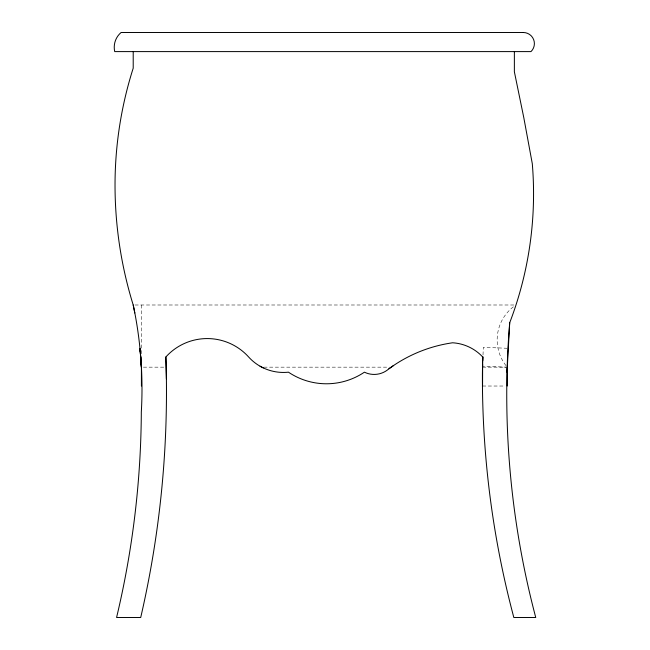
<?xml version="1.0" encoding="UTF-8"?>
<svg xmlns="http://www.w3.org/2000/svg" width="650" height="650" viewBox="0 0 650 650"><rect width="100%" height="100%" fill="white"/><g stroke="black" fill="none" stroke-linecap="round" stroke-linejoin="round"><path stroke-width="0.49" stroke-dasharray="3.25 2.44" d="M483.007 354.981L483.308 347.319L507 348.262M135.029 304.996L513.882 304.996M143.39 367.161L165.124 367.161M263.892 367.161L389.228 367.161M482.519 367.161L506.253 367.161L482.56 366.178M482.56 386.027L505.261 386.027M141.416 304.996L141.416 354.128M505.993 365.633A41.868 41.868 0 0 1 513.508 306.711"/><path stroke-width="0.97" d="M482.56 366.178L482.69 356.972A44.769 44.769 0 0 0 452.579 342.786A141.416 141.416 0 0 0 388.903 368.802A22.124 22.124 0 0 1 364.414 372.174A67.941 67.941 0 0 1 288.462 372.174A46.873 46.873 0 0 1 248.617 356.972A55.721 55.721 0 0 0 165.864 356.972A1001.65 1001.65 0 0 1 140.709 617.5L116.577 617.5A904.142 904.142 0 0 0 141.318 411.97A403.041 403.041 0 0 0 133.209 304.996A405.364 405.364 0 0 1 115.042 188.077A385.499 385.499 0 0 1 133.209 68.169L133.209 51.602M482.69 356.972L482.422 373.327A931.507 931.507 0 0 0 513.833 617.5L535.746 617.5A871.926 871.926 0 0 1 509.706 322.749A360.839 360.839 0 0 0 532.293 163.662L523.794 117.634L514.369 71.793L514.369 51.602M482.633 364.317L482.56 386.027M482.779 360.596L482.974 356.842M507.032 372.231L509.706 322.749M388.903 368.802L393.64 365.471M260.049 366.202L263.315 367.916M133.209 304.996L134.81 312.975M140.124 349.968L140.27 351.512M140.059 349.277L141.416 367.161L141.416 386.027M139.994 348.343L141.416 367.161L140.896 359.036M140.725 356.72L140.798 357.711M165.864 356.972L166.392 378.836M507.236 367.161L507.236 386.027M523.299 32.5L121.095 32.5A19.321 19.321 0 0 0 114.725 51.602L530.985 51.602A11.099 11.099 0 0 0 523.299 32.5"/></g></svg>
